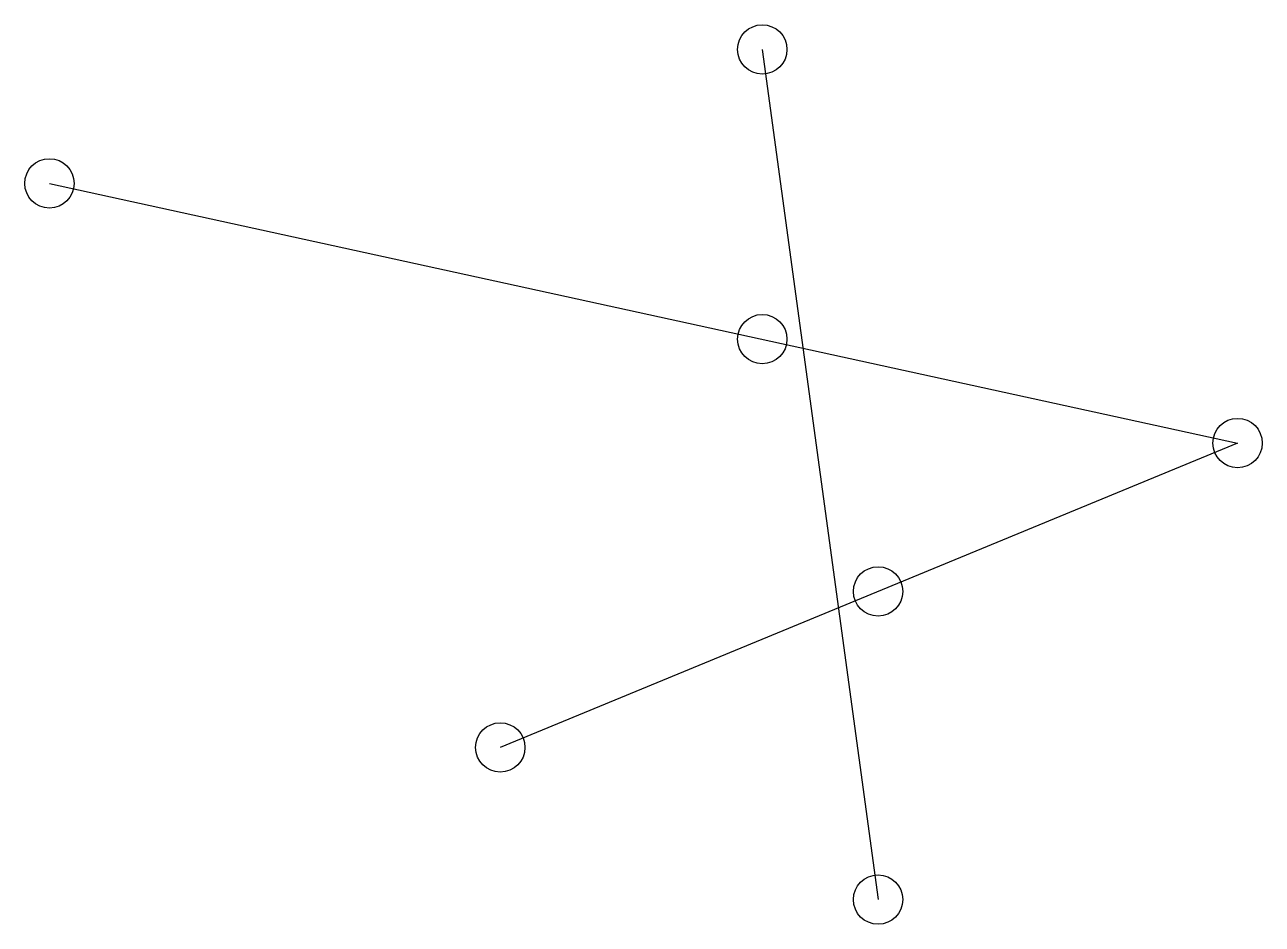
# Model space of a CAD drawing. Header units: millimetres. Extents: x 1751 to 3255, y 958 to 2051.
import ezdxf

# ---------------------------------------------------------------- set-up
doc = ezdxf.new("R2010")
doc.units = ezdxf.units.MM

msp = doc.modelspace()

# ---------------------------------------------------------------- linework, layer by layer
for p, q in [((2647.3, 2021.2), (2788, 988)), ((1781.2, 1858.4), (3224.7, 1542.8)), ((3224.7, 1542.8), (2329, 1172.9))]:
    msp.add_line(p, q)
for centre in [(2647.3, 2021.2), (1781.2, 1858.4), (2647.3, 1669.1), (3224.7, 1542.8), (2788, 1362.5), (2329, 1172.9), (2788, 988)]:
    msp.add_circle(centre, 30)

doc.saveas('drawing.dxf')
